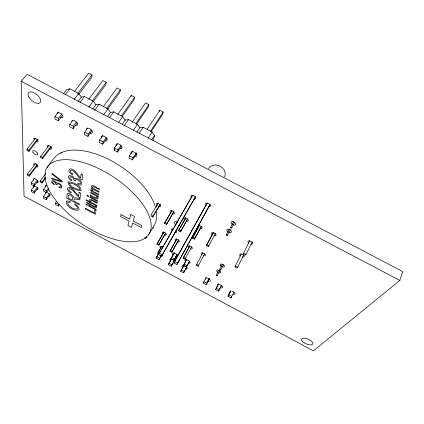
<?xml version="1.0" encoding="UTF-8"?>
<svg xmlns="http://www.w3.org/2000/svg" width="424" height="424" viewBox="0 0 424 424"><rect width="100%" height="100%" fill="white"/><g stroke="black" fill="none" stroke-linecap="round" stroke-linejoin="round"><path stroke-width="0.64" d="M34.445 185.792L31.328 189.984L31.339 191.653L34.185 193.169L34.185 191.51L37.291 187.313M34.461 178.531L31.291 182.771L31.297 184.498L34.196 186.041L34.196 184.318L37.36 180.073M45.771 173.575L40.269 180.995L40.254 182.076L42.056 183.036L45.569 178.266M48.882 145.591L40.667 156.403L40.646 157.617L42.559 158.634L51.505 146.794M42.559 158.634L42.585 157.421L50.774 146.593M42.056 183.036L42.077 181.96L45.601 177.184M46.492 192.22L43.428 196.445L43.386 198.082L46.232 199.603L50.037 194.33M46.73 185.071L43.608 189.343L43.566 191.044L46.465 192.591L48.792 189.39M46.232 199.603L46.285 197.971L49.343 193.742M46.465 192.591L46.523 190.895L48.469 188.219M58.539 111.941L54.961 116.547L54.85 118.969L58.332 120.803L62.662 115.18M58.332 120.803L58.464 118.391L62.021 113.78M56.678 201.315L55.544 202.911L55.449 204.527L58.305 206.048L59.429 204.458M58.305 206.048L58.411 204.442L55.544 202.911M72.912 120.236L69.796 124.365L69.605 126.75L73.092 128.594L77.338 122.912M73.092 128.594L73.304 126.22L76.405 122.075M87.715 128.037L84.662 132.208L84.392 134.551L87.89 136.396L92.045 130.666M74.237 91.738L88.68 73.145L92.024 74.894L91.732 77.407L78.615 94.451M87.89 136.396L88.176 134.058L91.213 129.882M88.69 99.317L102.847 80.549L106.196 82.298L105.83 84.779L93.365 101.463M102.921 135.325L99.561 140.063L99.211 142.369L102.719 144.218L107.161 137.906M102.719 144.218L103.085 141.923L106.058 137.699M103.557 106.387L117.04 87.964L120.395 89.724L119.96 92.167L107.749 109.01M121.561 146.216L117.581 152.057L114.067 150.202L114.491 147.939L117.416 143.688M117.581 152.057L118.026 149.799L120.935 145.538M131.016 96.614L131.26 95.4L134.625 97.16L134.122 99.571L122.165 116.573M132.675 151.002L129.458 155.831L128.954 158.057L132.474 159.917L136.724 153.483M132.474 159.917L132.998 157.696L136.199 152.857M132.23 122.16L145.517 102.852L148.888 104.611L148.31 106.991L136.608 124.153M159.488 111.491L159.8 110.32L163.182 112.084L162.53 114.427L151.087 131.747M153.112 140.72L154.543 135.473L152.158 132.023L143.211 127.327L139.846 127.762L136.888 132.14M224.619 176.941C228.149 167.644 214.258 160.346 208.592 168.524M144.727 237.747L145.644 238.235L145.951 237.302M151.145 216.293L152.603 217.067L159.949 204.432M399.827 280.412L402.8 271.63L27.088 74.306L21.2 81.26L24.051 196.142L313.426 350.855L399.827 280.412L21.2 81.26M165.646 233.264L158.703 245.199L156.875 244.224L163.855 231.928M173.967 211.671L166.489 224.439L164.538 223.406L164.92 222.372L171.789 210.702M158.703 245.199L165.673 232.898M166.489 224.439L173.718 211.724M161.258 255.72L158.995 259.668L156.096 258.121L158.91 252.773M159.859 252.927L158.38 252.137L161.581 246.116M192.395 195.353L158.491 254.628L161.523 256.244L195.559 196.821M158.995 259.668L160.839 256.022M161.523 256.244L195.268 196.9M178.61 240.159L171.81 252.185L169.976 251.204L176.856 238.845M187.715 218.954L180.401 231.827L178.451 230.794L185.903 217.454M171.81 252.185L178.679 239.809M180.401 231.827L187.519 219.038M174.45 260.548L171.28 266.23L168.376 264.682L171.519 258.762M177.068 254.633L173.851 260.389L170.893 258.81L174.094 252.784M171.28 266.23L174.423 260.31M173.851 260.389L177.057 254.358M210.166 204.495L176.951 264.475L173.914 262.853L174.55 261.417L207.055 203.123M176.951 264.475L209.959 204.628M191.69 246.731L184.928 259.175L183.089 258.195L189.867 245.761M201.177 226.814L194.34 239.231L192.385 238.193L199.407 225.335M194.34 239.231L201.347 226.363M184.928 259.175L185.346 258.296L183.497 257.31M186.698 267.078L183.587 272.802L180.677 271.249L183.825 265.323M189.544 261.279L186.39 267.078L183.428 265.498L186.634 259.462M230.614 290.928L228.017 296.212L230.953 297.781L231.525 296.604M230.953 297.781L234.117 291.829M183.587 272.802L186.735 266.876M186.39 267.078L189.597 261.041M228.017 296.212L230.894 290.853M245.782 254.888A1.383 0.7 26.2 0 0 244.282 253.404A1.383 0.7 26.2 0 0 243.614 254.421A1.383 0.7 26.2 0 0 245.782 254.888L252.19 241.897M243.334 253.589L249.773 240.62M237.392 267.698A1.33 0.647 26.4 0 0 235.945 266.288A1.33 0.647 26.4 0 0 235.331 267.226A1.33 0.647 26.4 0 0 237.392 267.698L243.556 255.259M235.05 266.447L241.235 254.024M218.27 284.345L215.62 289.592L218.546 291.156L221.476 285.315M218.546 291.156L221.413 285.797M215.62 289.592L218.779 283.645M216.208 275.271L218.837 270.136M219.738 269.41L222.393 264.205M217.221 275.807A0.572 0.265 27.2 0 0 216.584 275.208A0.572 0.265 27.2 0 0 216.346 275.6A0.572 0.265 27.2 0 0 217.221 275.807L219.844 270.676M220.766 269.956A0.583 0.276 27.1 0 0 220.12 269.341A0.583 0.276 27.1 0 0 219.871 269.749A0.583 0.276 27.1 0 0 220.766 269.956L223.422 264.751M206.096 277.625L203.239 282.983L206.165 284.541L209.159 278.743M206.165 284.541L209.318 278.6M196.227 265.196L196.672 264.332L198.522 265.318L198.072 266.177L196.227 265.196L202.905 252.693M215.53 233.147L208.332 246.662L206.371 245.618L213.283 232.686M231.647 228.064A0.652 0.345 27.3 0 0 230.932 227.344A0.652 0.345 27.3 0 0 230.64 227.863A0.652 0.345 27.3 0 0 231.647 228.064L234.663 222.261M226.347 234.864L229.331 229.146M230.497 227.455L233.518 221.657M227.471 235.463A0.636 0.329 27.4 0 0 226.766 234.763A0.636 0.329 27.4 0 0 226.485 235.262A0.636 0.329 27.4 0 0 227.471 235.463L230.449 229.739M208.332 246.662L208.841 245.687L206.875 244.648M198.072 266.177L204.734 253.663M206.371 245.618L213.373 232.548M183.428 265.498L186.279 260.288M180.677 271.249L183.804 265.535M183.089 258.195L189.761 246.084M192.385 238.193L199.556 225.224M173.914 262.853L207.278 203.006M170.893 258.81L174.126 253.064M168.376 264.682L171.561 259.006M169.976 251.204L176.469 239.761M178.451 230.794L185.786 217.931M203.239 282.983L203.981 281.69L206.917 283.259M159.148 253.483L158.491 254.628A2.783 1.261 29.9 0 1 159.286 252.519M159.806 252.344L160.463 251.204M161.125 250.059L163.426 246.068M164.083 244.924L166.388 240.933M167.045 239.788L173.623 228.377M174.28 227.232L178.228 220.385M178.886 219.245L179.543 218.106M180.205 216.961L182.506 212.97M183.163 211.825L192.374 195.851M158.38 252.137L161.348 247.001M156.096 258.121L159.344 252.492M156.875 244.224L163.834 232.299M164.538 223.406L172.043 210.649M145.644 238.235L146.651 236.544M148.808 234.393A60.876 28.329 33.5 0 0 86.417 163.537A60.876 28.329 33.5 0 0 59.037 204.257A60.876 28.329 33.5 0 0 148.808 234.393L153.695 226.209C156.329 222.049 157.129 217.008 156.557 212.175M152.603 217.067L160.251 204.405M158.019 203.409L151.002 214.979L152.953 216.012M155.995 207.235L156.663 206.138M157.331 205.036L157.993 203.933M151.649 139.893L154.543 135.473M148.151 138.102L152.158 132.023M150.255 131.62L163.182 112.084M147.165 129.267L159.8 110.32M139.146 133.369L143.211 127.327M133.3 130.3L137.403 124.28L128.472 119.595L125.181 120.061L122.154 124.402M136.035 123.426L148.888 104.611M114.067 150.202L114.793 149.142M124.142 125.833L128.472 119.595M118.678 122.25L122.679 116.558L113.77 111.883L110.547 112.387L107.458 116.68M121.492 115.8L134.625 97.16M117.681 114.528L131.26 95.4M109.715 117.543L113.77 111.883M103.53 115.005L107.993 108.851L99.099 104.182L95.946 104.723L92.787 108.979M106.594 108.714L120.395 89.724M94.579 110.304L99.099 104.182M34.185 193.169L38.043 187.933M46.974 167.692C51.606 161.449 55.867 153.636 64.061 151.601C70.066 149.635 76.537 149.868 82.733 150.674L89.284 151.993L96.179 154.066L103.493 156.938C115.625 162.355 126.818 169.807 136.496 178.907L141.918 184.488L146.455 189.989L150.393 195.824L153.271 201.188L155.242 206.303M34.196 186.041L38.128 180.751M92.109 101.108L106.196 82.298M88.775 107.256L93.333 101.161L84.461 96.508L81.376 97.075L77.921 101.601M35.372 163.616L27.39 174.132L27.406 175.229L29.203 176.188L29.192 175.091L37.158 164.565M29.203 176.188L37.545 165.148M79.85 102.566L84.461 96.508M77.65 93.524L92.024 74.894M74.057 99.523L78.705 93.487L69.854 88.844L66.844 89.448L63.314 93.932M35.367 138.431L27.009 149.147L27.03 150.382L28.933 151.394L28.922 150.165L37.259 139.432M28.933 151.394L38.038 139.66M65.148 94.843L69.854 88.844M54.961 116.547L58.464 118.391M69.796 124.365L73.304 126.22M84.662 132.208L88.176 134.058M99.561 140.063L103.085 141.923M114.491 147.939L118.026 149.799M129.458 155.831L132.998 157.696M27.009 149.147L28.922 150.165M40.667 156.403L42.585 157.421M164.92 222.372L166.876 223.406M178.87 229.776L180.831 230.815M192.851 237.196L194.812 238.24M27.39 174.132L29.192 175.091M40.269 180.995L42.077 181.96M157.209 243.302L159.048 244.282M170.353 250.303L172.192 251.289M158.936 250.69L160.42 251.48M171.503 257.394L174.476 258.979M184.09 264.11L187.069 265.694M31.291 182.771L34.196 184.318M43.608 189.343L46.523 190.895M159.058 253.149L162.106 254.776M174.55 261.417L177.603 263.044M216.415 288.325L219.356 289.894M228.87 294.977L231.817 296.551M156.631 256.727L159.541 258.285M168.964 263.315L171.879 264.873M181.318 269.908L184.239 271.471M31.328 189.984L34.185 191.51M43.428 196.445L46.285 197.971M78.705 93.487L81.376 97.075M93.333 101.161L95.946 104.723M107.993 108.851L110.547 112.387M122.679 116.558L125.181 120.061M137.403 124.28L139.846 127.762M45.622 193.837A2.814 1.219 35 0 1 46.571 192.395A2.814 1.219 35 0 1 49.846 194.658A2.814 1.219 35 0 1 48.887 196.095M45.845 186.735A2.867 1.261 35.2 0 1 46.81 185.235M33.613 187.429A2.825 1.208 35.5 0 1 34.498 185.956A2.825 1.208 35.5 0 1 37.784 188.23A2.825 1.208 35.5 0 1 36.888 189.692M33.618 180.216A2.878 1.256 35.7 0 1 34.519 178.679A2.878 1.256 35.7 0 1 37.863 181.006A2.878 1.256 35.7 0 1 36.952 182.532M175.849 230.206A2.957 1.447 29.9 0 1 176.676 232.066A2.957 1.447 29.9 0 1 174.895 232.543M171.545 230.163A2.957 1.447 29.9 0 1 173.236 228.817M175.886 224.815A3.016 1.505 30 0 1 174.301 222.144A3.016 1.505 30 0 1 177.465 222.261M179.559 225.086A3.016 1.505 30 0 1 178.912 225.595M232.691 224.561A2.634 1.41 27.3 0 1 231.61 221.683A2.634 1.41 27.3 0 1 235.659 223.586A2.634 1.41 27.3 0 1 233.099 224.752M218.206 272.447A2.316 1.087 27.2 0 1 217.04 270.173A2.316 1.087 27.2 0 1 220.517 271.498A2.316 1.087 27.2 0 1 219.303 272.865M231.891 291.251A2.814 1.272 26.3 0 1 235.013 293.44A2.814 1.272 26.3 0 1 233.099 294.394M229.988 292.21A2.814 1.272 26.3 0 1 230.714 291.15M217.639 285.622A2.804 1.272 26.9 0 1 219.478 284.626A2.804 1.272 26.9 0 1 222.605 286.825A2.804 1.272 26.9 0 1 220.761 287.811M205.317 279.045A2.798 1.272 27.5 0 1 207.378 278.096A2.798 1.272 27.5 0 1 210.32 280.577A2.798 1.272 27.5 0 1 207.564 280.937M34.09 139.856A2.555 1.208 37.5 0 1 34.885 138.325A2.555 1.208 37.5 0 1 37.831 140.408A2.555 1.208 37.5 0 1 37.026 141.934M47.568 147.001A2.544 1.214 36.9 0 1 48.771 145.575A2.544 1.214 36.9 0 1 51.601 148.167A2.544 1.214 36.9 0 1 49.412 148.692M60.828 153.313A2.533 1.224 36.3 0 1 61.994 152.688M157.055 205.545A2.496 1.267 31.3 0 1 157.087 203.388A2.496 1.267 31.3 0 1 160.452 205.168A2.496 1.267 31.3 0 1 159.244 206.711M170.771 212.816A2.496 1.272 30.5 0 1 170.872 210.686A2.496 1.272 30.5 0 1 174.243 212.477A2.496 1.272 30.5 0 1 172.966 213.977M184.514 220.098A2.502 1.277 29.7 0 1 184.684 218.005A2.502 1.277 29.7 0 1 188.065 219.796A2.502 1.277 29.7 0 1 186.714 221.264M198.22 225.388A2.502 1.277 28.8 0 1 201.813 226.988A2.502 1.277 28.8 0 1 200.494 228.568M198.289 227.402A2.502 1.277 28.8 0 1 197.679 226.549M212.09 234.716A2.507 1.283 28 0 1 212.392 232.686A2.507 1.283 28 0 1 215.79 234.488A2.507 1.283 28 0 1 214.3 235.887M201.729 254.697A2.359 1.134 28.1 0 1 201.967 252.879A2.359 1.134 28.1 0 1 205.163 254.58A2.359 1.134 28.1 0 1 203.812 255.799M188.738 247.786A2.359 1.134 28.8 0 1 188.913 245.941A2.359 1.134 28.8 0 1 192.104 247.637A2.359 1.134 28.8 0 1 190.816 248.888M175.774 240.89A2.353 1.134 29.5 0 1 175.891 239.014A2.353 1.134 29.5 0 1 179.071 240.705A2.353 1.134 29.5 0 1 177.847 241.987M162.832 234.006A2.353 1.129 30.2 0 1 162.89 232.098A2.353 1.129 30.2 0 1 166.065 233.788A2.353 1.129 30.2 0 1 164.899 235.103M153.239 227.153A2.353 1.129 30.9 0 1 152.868 228.239M34.058 165.047A2.396 1.076 36.4 0 1 34.81 163.712A2.396 1.076 36.4 0 1 37.588 165.652A2.396 1.076 36.4 0 1 36.83 166.987M182.961 267.639A2.788 1.267 28.7 0 1 183.136 265.562A2.788 1.267 28.7 0 1 186.91 267.576A2.788 1.267 28.7 0 1 185.41 268.949M185.739 261.846A2.841 1.314 28.7 0 1 185.935 259.7A2.841 1.314 28.7 0 1 189.777 261.751A2.841 1.314 28.7 0 1 188.235 263.177M174.248 262.467A2.783 1.267 29.3 0 1 173.162 262.408M170.713 261.104A2.783 1.267 29.3 0 1 171.005 258.995A2.783 1.267 29.3 0 1 174.762 261.306M173.262 255.195A2.836 1.314 29.3 0 1 173.389 253.017A2.836 1.314 29.3 0 1 177.221 255.057A2.836 1.314 29.3 0 1 175.759 256.525M162.472 254.744A2.783 1.261 29.9 0 1 160.934 255.884M160.071 247.621A2.836 1.309 29.9 0 1 160.548 246.386A2.836 1.309 29.9 0 1 162.954 246.922M206.313 205.412A2.65 1.436 29 0 1 206.605 203.117A2.65 1.436 29 0 1 210.198 205.015A2.65 1.436 29 0 1 208.65 206.647M191.06 196.768A2.65 1.431 30 0 1 192.671 195.4A2.65 1.431 30 0 1 195.665 197.573A2.65 1.431 30 0 1 194.044 198.936M240.27 255.884A2.486 1.246 26.3 0 1 240.71 253.987A2.486 1.246 26.3 0 1 244.07 255.767A2.486 1.246 26.3 0 1 242.459 257.045M248.559 242.926A2.586 1.346 26 0 1 249.058 240.885A2.586 1.346 26 0 1 252.556 242.735A2.586 1.346 26 0 1 250.838 244.129M57.07 113.637A3.472 1.786 38.3 0 1 59.948 113.038A3.472 1.786 38.3 0 1 62.943 116.478A3.472 1.786 38.3 0 1 60.394 117.464M71.767 121.386A3.456 1.802 37.6 0 1 74.719 120.819A3.456 1.802 37.6 0 1 77.661 124.237A3.456 1.802 37.6 0 1 75.037 125.181M86.512 129.156A3.44 1.818 36.8 0 1 89.538 128.626A3.44 1.818 36.8 0 1 92.427 132.018A3.44 1.818 36.8 0 1 89.729 132.924M101.532 138.129A3.429 1.829 36 0 1 103.032 136.019A3.429 1.829 36 0 1 106.965 138.865A3.429 1.829 36 0 1 105.449 140.964M116.303 145.914A3.419 1.839 35.1 0 1 117.898 143.853A3.419 1.839 35.1 0 1 121.821 146.693A3.419 1.839 35.1 0 1 120.209 148.744M131.106 153.716A3.408 1.85 34.2 0 1 132.797 151.702A3.408 1.85 34.2 0 1 136.698 154.532A3.408 1.85 34.2 0 1 134.991 156.536M95.522 206.17L95.13 206.689L90.095 204.061L90.195 203.35L89.22 202.831L89.12 203.541L86.528 202.168L87.185 203.276L89.019 204.246L88.945 204.766L89.92 205.285L89.994 204.766L95.188 207.5L96.365 207.728L96.651 206.663L95.522 206.17M51.834 178.181L51.802 179.071L62.254 182.14L62.312 181.297L52.03 173.31L51.993 174.174L61.141 181.112L51.834 178.181M66.981 194.987L66.722 198.204L79.272 204.872L79.383 203.928L73.792 200.96L73.903 199.858L74.396 199.1L75.292 199.063L79.866 199.741L80.009 198.522L75.424 197.849L73.93 198.103L73.299 196.434A3.62 1.627 34.4 0 0 71.905 194.998L69.653 193.747L67.957 193.466L67.443 193.673L66.981 194.987M68.381 195.687L68.19 197.987L72.35 200.197C73.633 197.748 71.243 194.107 68.587 195.061L68.381 195.687M79.097 192.364L78.689 196.026L72.727 189.194A4.473 2.035 34.6 0 0 70.485 187.848C68.662 186.539 66.377 188.404 67.861 190.312A3.922 1.781 34.6 0 0 69.366 191.993L70.935 193.063L71.184 192.215L70.119 191.542A2.565 1.166 34.6 0 1 68.863 190.069L68.953 188.892L69.472 188.691C74.47 189.661 75.705 195.925 80.057 198.082L80.624 193.174L79.097 192.364M81.148 173.946L80.698 177.969L74.476 170.649A4.696 2.231 35.3 0 0 72.122 169.24C70.119 167.851 67.84 170.008 69.361 172.006A4.113 1.95 35.3 0 0 70.935 173.798L72.578 174.932L72.843 173.994L71.73 173.284A2.692 1.277 35.3 0 1 70.416 171.709L70.511 170.416L71.062 170.188C76.357 171.163 77.534 177.905 82.129 180.179L82.749 174.794L81.148 173.946M85.468 208.263L85.372 209.006L95.416 214.343L95.983 210.866L94.785 210.23L94.345 212.981L85.468 208.263M86.04 203.96L85.95 204.665L87.381 205.428L87.482 204.723L86.04 203.96M86.581 199.911L86.485 200.632L96.762 206.08L96.879 205.37L91.436 202.354L90.498 200.78L91.028 200.345L91.616 200.467L97.202 203.366L97.319 202.646L90.853 199.381L89.872 199.402L89.427 200.054L90.275 201.866L86.581 199.911M87.201 195.294L87.1 196.031L88.568 196.805L88.669 196.073L87.201 195.294M88.849 205.449L88.748 206.154L96.115 210.06L96.227 209.366L88.849 205.449M90.068 196.81L89.962 197.547L97.499 201.538L97.621 200.812L90.068 196.81M90.328 194.966L90.222 195.708C90.937 196.694 101.357 202.121 97.144 196.254L98.262 196.847L98.373 196.179L90.731 192.136L90.625 192.888L96.179 195.962L97.123 197.589L96.746 197.992L95.898 197.865L90.328 194.966M90.99 190.27L90.895 190.954L98.564 195.008L98.686 194.256L93.778 191.627L92.321 190.334A2.189 1.039 34 0 1 92.278 189.274L93.206 189.348L98.993 192.358L99.115 191.595L93.603 188.595A1.956 0.933 34.1 0 1 92.575 187.408L92.596 186.677L93.381 186.565L99.428 189.682L99.555 188.913C97.372 188.956 93.455 183.735 91.388 186.125A3.063 1.463 34.1 0 0 91.992 187.647L92.543 188.251L91.483 188.177L91.012 188.812A3.122 1.479 34 0 0 91.595 190.328L92.072 190.842L90.99 190.27M55.984 184.117L57.06 184.896L57.118 183.899C58.713 183.412 60.754 184.959 61.072 186.549A2.115 0.954 35.1 0 1 59.916 186.979L58.994 186.666L59.116 187.493L59.726 187.752A3.519 1.585 35.1 0 0 61.226 187.996C63.892 186.2 58.973 182.389 56.784 182.839L56.434 183.152L56.074 182.585A2.528 1.134 35.3 0 0 54.399 181.202L53.064 180.725L52.051 180.852L51.659 181.589L52.009 182.749L54.224 184.822L54.479 184.196L53.117 183.094L52.687 182.119L52.82 181.774L53.7 181.7L55.38 182.739L55.984 184.117M66.276 201.723L66.186 202.683L66.785 204.299A5.782 2.549 34 0 0 68.211 206.048C72.854 211.772 85.372 212.26 75.165 203.923L74.65 204.638C75.933 205.582 78.18 207.029 77.385 208.899C73.818 209.864 68.508 206.631 67.58 202.969L68.301 202.121L70.342 202.46L70.045 201.331L67.273 200.918L66.276 201.723M73.993 179.977L75.377 180.99L75.509 179.681C77.571 179.013 80.29 181.016 80.608 183.115A2.73 1.283 34.8 0 1 79.044 183.687L77.836 183.285L77.947 184.361L78.742 184.694A4.537 2.131 34.8 0 0 80.719 185.002C84.403 182.755 78.027 177.603 75.127 178.297L74.65 178.705L74.205 177.969A3.26 1.526 35.1 0 0 72.053 176.172L69.557 175.536L68.566 176.13C67.888 178.239 70.119 179.866 71.619 180.91L71.995 180.089L70.257 178.658L69.843 177.99L69.933 176.941L71.1 176.829L72.456 177.481L73.559 178.562L73.993 179.977M121.073 214.624L120.617 216.6L129.097 221.095L127.931 225.595L131.461 227.465L132.67 222.992L141.234 227.529L141.807 225.61L133.2 221.047L134.456 216.404L130.815 214.475L129.601 219.144L121.073 214.624M68.068 182.214C68.476 187.392 76.23 190.477 80.799 190.62L81.106 190.291C80.661 185.14 73.029 182.129 68.428 181.869L68.068 182.214M69.329 183.179C70.405 186.83 76.24 189.491 79.829 189.39C78.774 185.739 72.907 183.025 69.329 183.179M302.667 341.691A6.122 2.602 23.1 0 0 312.488 344.373A6.122 2.602 23.1 0 0 306.446 338.511A6.122 2.602 23.1 0 0 302.667 341.691M28.779 96.99A7.664 3.869 39.7 0 0 39.851 102.889A7.664 3.869 39.7 0 0 34.413 93.031A7.664 3.869 39.7 0 0 28.779 96.99M32.992 152.396A3.048 1.405 36.9 0 0 37.46 154.776A3.048 1.405 36.9 0 0 35.25 151.114A3.048 1.405 36.9 0 0 32.992 152.396M227.434 231.271A2.576 1.351 27.3 0 0 231.43 232.066A2.576 1.351 27.3 0 0 228.594 229.236A2.576 1.351 27.3 0 0 227.434 231.271M220.809 265.837A2.364 1.129 27.1 0 0 224.444 266.67A2.364 1.129 27.1 0 0 221.832 264.163A2.364 1.129 27.1 0 0 220.809 265.837"/></g></svg>
